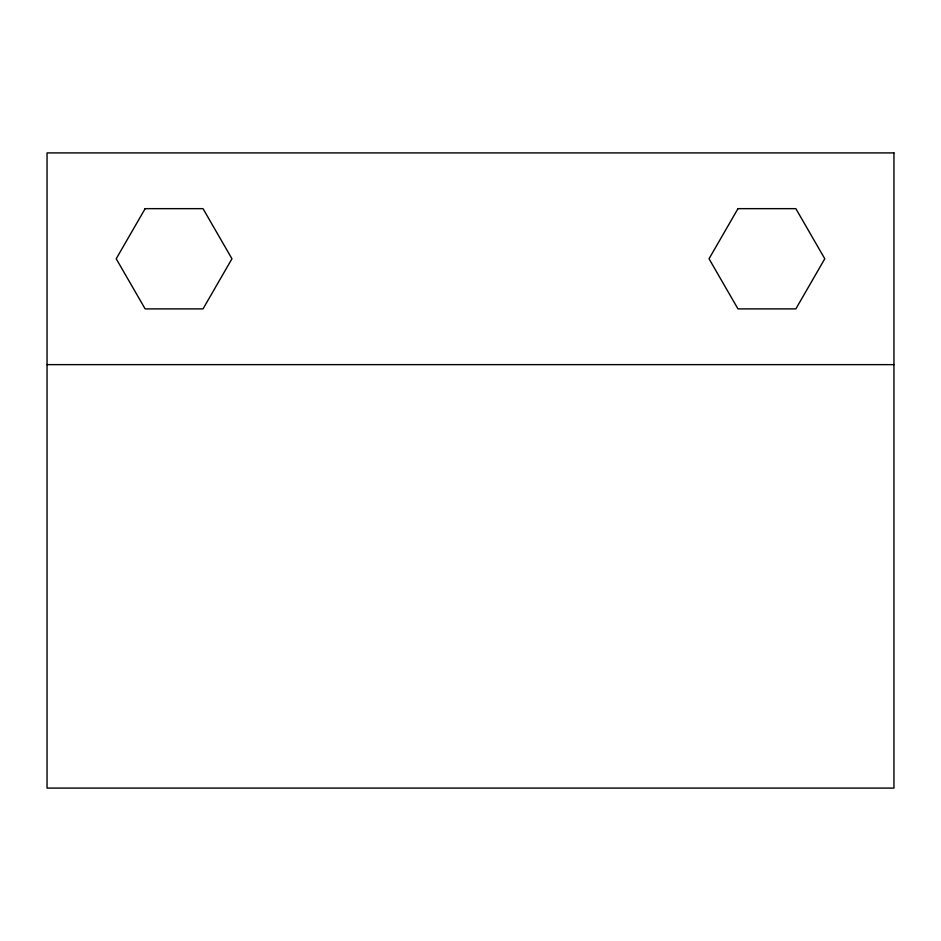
<?xml version="1.0" encoding="UTF-8"?>
<svg xmlns="http://www.w3.org/2000/svg" width="941" height="941" viewBox="0 0 941 941"><rect width="100%" height="100%" fill="white"/><g stroke="black" fill="none" stroke-linecap="round" stroke-linejoin="round"><path stroke-width="1.41" d="M47.05 364.637L893.95 364.637M145.149 208.655L116.213 258.775L145.149 308.895L203.021 308.895L231.956 258.775L203.021 208.655L145.149 208.655M737.979 208.655L709.043 258.775L737.979 308.895L795.851 308.895L824.787 258.775L795.851 208.655L737.979 208.655M893.95 152.912L47.05 152.912L47.05 788.087L893.95 788.087L893.95 152.912"/></g></svg>
